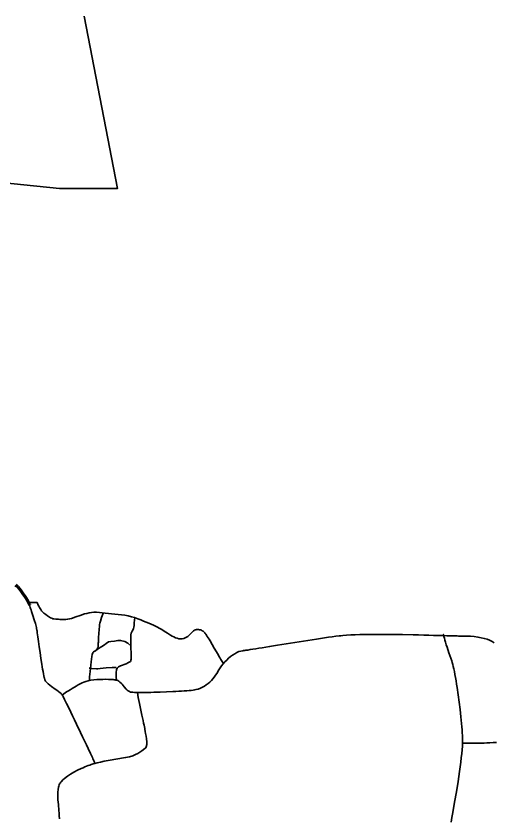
# Model space of a CAD drawing. Header units: inches. Extents: x 23 to 178, y 8 to 179.
# Drawn here: x 108.54 to 128.08, y 124.79 to 157.6 of the extents above; entities that cross this region are included whole.
import ezdxf

# ---------------------------------------------------------------- set-up
doc = ezdxf.new("R2010")
doc.units = ezdxf.units.IN
doc.header["$MEASUREMENT"] = 0
doc.layers.add('Routes 3', color=7, linetype='Continuous')
doc.layers.add('Routes 4', color=7, linetype='Continuous')

msp = doc.modelspace()

# ---------------------------------------------------------------- linework, layer by layer
at = {"layer": 'Routes 3', "color": 7, "lineweight": 70, "true_color": 0xffffff}
msp.add_lwpolyline([(108.52, 134.329), (108.549, 134.306), (108.609, 134.251), (108.668, 134.185), (108.727, 134.112), (108.784, 134.034), (108.839, 133.954), (108.891, 133.874), (108.939, 133.796), (108.981, 133.723), (109.018, 133.659), (109.034, 133.63), (109.049, 133.604), (109.061, 133.581), (109.071, 133.561), (109.08, 133.546), (109.086, 133.534), (109.089, 133.527), (109.09, 133.524)], dxfattribs=at)
at = {"layer": 'Routes 4', "color": 7, "lineweight": 35, "true_color": 0xffffff}
for points in [[(103.016, 151.296), (110.313, 150.542), (112.261, 150.542), (112.684, 150.542), (111.329, 157.598)], [(110.317, 124.754), (110.31, 124.877), (110.303, 124.992), (110.296, 125.095), (110.293, 125.142), (110.289, 125.185), (110.282, 125.261), (110.273, 125.345), (110.263, 125.438), (110.255, 125.537), (110.249, 125.64), (110.247, 125.746), (110.25, 125.851), (110.26, 125.954), (110.278, 126.051), (110.291, 126.097), (110.306, 126.141), (110.324, 126.182), (110.344, 126.221), (110.368, 126.257), (110.396, 126.289), (110.456, 126.346), (110.516, 126.4), (110.64, 126.497), (110.769, 126.585), (110.904, 126.666), (111.048, 126.741), (111.203, 126.814), (111.281, 126.849), (111.357, 126.88), (111.428, 126.908), (111.495, 126.934), (111.556, 126.956), (111.611, 126.975), (111.659, 126.991), (111.698, 127.004), (111.729, 127.014), (111.75, 127.02), (111.761, 127.024), (111.762, 127.025), (111.76, 127.033), (111.754, 127.048), (111.746, 127.069), (111.734, 127.097), (111.72, 127.13), (111.703, 127.168), (111.683, 127.212), (111.662, 127.261), (111.637, 127.314), (111.611, 127.371), (111.583, 127.433), (111.553, 127.498), (111.521, 127.567), (111.488, 127.638), (111.417, 127.79), (111.341, 127.95), (111.263, 128.118), (111.181, 128.289), (111.017, 128.635), (110.935, 128.805), (110.856, 128.97), (110.779, 129.127), (110.708, 129.275), (110.674, 129.344), (110.641, 129.41), (110.61, 129.473), (110.581, 129.531), (110.554, 129.586), (110.529, 129.635), (110.506, 129.68), (110.485, 129.72), (110.467, 129.755), (110.452, 129.784), (110.439, 129.806), (110.429, 129.823), (110.413, 129.845), (110.393, 129.868), (110.37, 129.891), (110.344, 129.915), (110.283, 129.964), (110.214, 130.014), (110.14, 130.066), (109.989, 130.173), (109.917, 130.227), (109.852, 130.282), (109.796, 130.336), (109.772, 130.363), (109.752, 130.39), (109.736, 130.417), (109.723, 130.446), (109.717, 130.466), (109.71, 130.489), (109.703, 130.515), (109.696, 130.544), (109.68, 130.612), (109.664, 130.691), (109.648, 130.78), (109.63, 130.877), (109.613, 130.981), (109.595, 131.09), (109.559, 131.321), (109.524, 131.558), (109.49, 131.791), (109.475, 131.903), (109.46, 132.01), (109.446, 132.11), (109.433, 132.203), (109.421, 132.287), (109.411, 132.361), (109.403, 132.423), (109.399, 132.449), (109.396, 132.472), (109.383, 132.544), (109.373, 132.587), (109.361, 132.634), (109.347, 132.687), (109.332, 132.742), (109.296, 132.863), (109.214, 133.118), (109.173, 133.242), (109.154, 133.301), (109.135, 133.356), (109.117, 133.408), (109.101, 133.455), (109.087, 133.496), (109.074, 133.532), (109.064, 133.561), (109.057, 133.583), (109.052, 133.596), (109.05, 133.601), (109.052, 133.601), (109.058, 133.601), (109.078, 133.601), (109.11, 133.601), (109.149, 133.601), (109.239, 133.601), (109.284, 133.601), (109.327, 133.601), (109.363, 133.601), (109.391, 133.601), (109.401, 133.601), (109.407, 133.601), (109.411, 133.6), (109.412, 133.596), (109.415, 133.589), (109.423, 133.567), (109.436, 133.535), (109.453, 133.497), (109.473, 133.454), (109.496, 133.408), (109.55, 133.315), (109.581, 133.272), (109.613, 133.234), (109.646, 133.203), (109.68, 133.177), (109.753, 133.12), (109.831, 133.06), (109.914, 133.004), (109.956, 132.98), (109.999, 132.96), (110.042, 132.944), (110.086, 132.935), (110.174, 132.93), (110.222, 132.926), (110.273, 132.921), (110.327, 132.915), (110.385, 132.911), (110.446, 132.908), (110.51, 132.908), (110.579, 132.911), (110.652, 132.92), (110.73, 132.934), (110.812, 132.955), (110.985, 133.014), (111.16, 133.078), (111.338, 133.137), (111.431, 133.162), (111.526, 133.182), (111.625, 133.197), (111.728, 133.206), (111.836, 133.206), (111.948, 133.198), (112.066, 133.184), (112.19, 133.172), (112.317, 133.161), (112.448, 133.149), (112.717, 133.122), (112.853, 133.105), (112.989, 133.084), (113.125, 133.058), (113.258, 133.026), (113.389, 132.988), (113.516, 132.942), (113.638, 132.894), (113.753, 132.848), (113.862, 132.804), (113.965, 132.761), (114.062, 132.718), (114.154, 132.677), (114.24, 132.636), (114.321, 132.596), (114.398, 132.557), (114.469, 132.518), (114.536, 132.479), (114.6, 132.44), (114.729, 132.355), (114.86, 132.271), (114.926, 132.232), (114.993, 132.196), (115.06, 132.166), (115.128, 132.142), (115.195, 132.126), (115.263, 132.119), (115.331, 132.122), (115.396, 132.135), (115.457, 132.158), (115.512, 132.187), (115.562, 132.221), (115.609, 132.258), (115.651, 132.298), (115.691, 132.338), (115.727, 132.377), (115.761, 132.412), (115.793, 132.443), (115.824, 132.467), (115.853, 132.484), (115.885, 132.495), (115.92, 132.501), (115.958, 132.502), (115.997, 132.5), (116.037, 132.493), (116.077, 132.482), (116.116, 132.468), (116.154, 132.45), (116.189, 132.429), (116.222, 132.405), (116.25, 132.378), (116.262, 132.363), (116.279, 132.34), (116.301, 132.308), (116.328, 132.266), (116.359, 132.217), (116.393, 132.162), (116.431, 132.1), (116.471, 132.034), (116.556, 131.891), (116.645, 131.741), (116.732, 131.592), (116.774, 131.521), (116.814, 131.452), (116.851, 131.388), (116.885, 131.33), (116.916, 131.277), (116.942, 131.232), (116.963, 131.195), (116.979, 131.168), (116.985, 131.158), (116.989, 131.15), (116.992, 131.146), (116.993, 131.144)], [(111.536, 130.413), (111.537, 130.418), (111.538, 130.432), (111.542, 130.485), (111.549, 130.565), (111.558, 130.668), (111.569, 130.785), (111.582, 130.913), (111.61, 131.173), (111.626, 131.294), (111.642, 131.399), (111.658, 131.485), (111.674, 131.543), (111.682, 131.561), (111.69, 131.57), (111.705, 131.584), (111.735, 131.604), (111.791, 131.633), (111.816, 131.651), (111.841, 131.677), (111.863, 131.716), (111.879, 131.751), (111.892, 131.803), (111.894, 131.836), (111.896, 131.881), (111.902, 131.947), (111.906, 131.99), (111.91, 132.045), (111.918, 132.18), (111.927, 132.336), (111.937, 132.496), (111.95, 132.643), (111.958, 132.706), (111.966, 132.76), (111.976, 132.803), (111.988, 132.837), (112.038, 132.989), (112.063, 133.062), (112.085, 133.123), (112.103, 133.165), (112.113, 133.18)], [(112.646, 130.429), (112.646, 130.437), (112.644, 130.458), (112.64, 130.53), (112.641, 130.742), (112.654, 130.846), (112.679, 130.926), (112.726, 130.973), (112.813, 131.016), (113.041, 131.102), (113.144, 131.146), (113.216, 131.191), (113.235, 131.215), (113.24, 131.241), (113.241, 131.287), (113.242, 131.355), (113.242, 131.439), (113.241, 131.536), (113.239, 131.752), (113.237, 131.971), (113.236, 132.16), (113.237, 132.234), (113.238, 132.287), (113.246, 132.35), (113.283, 132.438), (113.328, 132.508), (113.345, 132.547), (113.356, 132.596), (113.365, 132.666), (113.374, 132.75), (113.389, 132.911), (113.393, 132.965), (113.395, 132.985)], [(110.426, 129.827), (110.429, 129.829), (110.435, 129.833), (110.446, 129.84), (110.46, 129.849), (110.478, 129.861), (110.499, 129.874), (110.55, 129.907), (110.611, 129.946), (110.681, 129.99), (110.757, 130.038), (110.838, 130.087), (111.005, 130.187), (111.087, 130.235), (111.167, 130.279), (111.24, 130.319), (111.311, 130.352), (111.351, 130.367), (111.395, 130.381), (111.492, 130.405), (111.601, 130.424), (111.717, 130.44), (111.838, 130.451), (111.962, 130.459), (112.085, 130.463), (112.204, 130.464), (112.318, 130.462), (112.421, 130.457), (112.513, 130.45), (112.554, 130.446), (112.59, 130.44), (112.622, 130.435), (112.649, 130.429), (112.698, 130.41), (112.745, 130.383), (112.791, 130.347), (112.835, 130.306), (112.878, 130.26), (112.963, 130.162), (113.046, 130.068), (113.088, 130.027), (113.131, 129.991), (113.174, 129.963), (113.219, 129.945), (113.242, 129.94), (113.257, 129.938), (113.275, 129.936), (113.321, 129.933), (113.38, 129.93), (113.45, 129.929), (113.531, 129.928), (113.622, 129.927), (113.721, 129.927), (113.827, 129.928), (113.94, 129.93), (114.058, 129.931), (114.181, 129.934), (114.435, 129.941), (114.694, 129.949), (114.95, 129.96), (115.074, 129.966), (115.195, 129.973), (115.31, 129.98), (115.42, 129.988), (115.522, 129.995), (115.616, 130.004), (115.701, 130.013), (115.777, 130.022), (115.841, 130.031), (115.893, 130.041), (115.987, 130.066), (116.076, 130.098), (116.161, 130.137), (116.242, 130.183), (116.319, 130.234), (116.392, 130.291), (116.46, 130.352), (116.525, 130.417), (116.585, 130.485), (116.642, 130.556), (116.695, 130.628), (116.744, 130.703), (116.833, 130.854), (116.884, 130.933), (116.942, 131.013), (117.007, 131.094), (117.077, 131.174), (117.152, 131.251), (117.231, 131.325), (117.313, 131.394), (117.396, 131.457), (117.481, 131.513), (117.566, 131.559), (117.651, 131.596), (117.734, 131.622), (117.815, 131.635), (117.84, 131.638), (117.868, 131.642), (117.9, 131.646), (117.936, 131.651), (117.975, 131.657), (118.018, 131.663), (118.113, 131.678), (118.22, 131.695), (118.339, 131.714), (118.468, 131.735), (118.606, 131.757), (118.753, 131.781), (118.907, 131.806), (119.067, 131.833), (119.233, 131.86), (119.404, 131.888), (119.579, 131.916), (119.935, 131.974), (120.294, 132.031), (120.649, 132.086), (120.822, 132.113), (120.991, 132.138), (121.156, 132.162), (121.314, 132.185), (121.466, 132.206), (121.61, 132.225), (121.747, 132.242), (121.818, 132.249), (121.893, 132.256), (122.053, 132.269), (122.225, 132.279), (122.407, 132.287), (122.6, 132.293), (122.8, 132.298), (123.008, 132.301), (123.221, 132.302), (123.44, 132.302), (123.885, 132.299), (124.335, 132.293), (124.779, 132.283), (124.996, 132.278), (125.208, 132.272), (125.413, 132.267), (125.611, 132.261), (125.8, 132.256), (125.979, 132.251), (126.147, 132.246), (126.303, 132.243), (126.375, 132.241), (126.445, 132.239), (126.51, 132.238), (126.572, 132.237), (126.629, 132.236), (126.682, 132.236), (126.777, 132.236), (126.954, 132.232), (127.119, 132.223), (127.274, 132.209), (127.419, 132.19), (127.554, 132.166), (127.679, 132.136), (127.794, 132.101), (127.9, 132.059), (127.998, 132.013), (128.086, 131.96)], [(126.325, 124.617), (126.361, 124.815), (126.397, 125.019), (126.47, 125.438), (126.541, 125.864), (126.608, 126.286), (126.639, 126.492), (126.669, 126.694), (126.696, 126.889), (126.72, 127.076), (126.742, 127.255), (126.76, 127.424), (126.775, 127.581), (126.786, 127.725), (126.793, 127.855), (126.796, 127.97), (126.79, 128.168), (126.783, 128.277), (126.775, 128.395), (126.764, 128.52), (126.753, 128.652), (126.739, 128.789), (126.725, 128.932), (126.692, 129.227), (126.654, 129.529), (126.614, 129.831), (126.571, 130.125), (126.549, 130.267), (126.527, 130.405), (126.504, 130.536), (126.482, 130.661), (126.459, 130.778), (126.437, 130.887), (126.415, 130.986), (126.393, 131.074), (126.372, 131.151), (126.352, 131.216), (126.312, 131.325), (126.234, 131.55), (126.162, 131.774), (126.129, 131.879), (126.099, 131.978), (126.072, 132.068), (126.049, 132.147), (126.031, 132.212), (126.023, 132.238), (126.017, 132.261), (126.012, 132.279), (126.008, 132.292), (126.006, 132.3), (126.005, 132.303)], [(113.238, 131.828), (113.107, 131.941), (112.992, 132.011), (112.816, 132.057), (112.709, 132.049), (112.561, 132.031), (112.418, 132.009), (112.327, 131.991), (112.228, 131.927), (112.154, 131.874), (112.044, 131.812), (111.865, 131.697), (111.804, 131.647), (111.78, 131.627)], [(112.638, 130.942), (112.567, 130.948), (112.467, 130.946), (112.223, 130.928), (111.983, 130.904), (111.889, 130.896), (111.825, 130.893), (111.635, 130.907), (111.564, 130.916), (111.536, 130.921)], [(113.502, 129.928), (113.54, 129.715), (113.587, 129.478), (113.689, 128.993), (113.737, 128.774), (113.758, 128.677), (113.776, 128.591), (113.792, 128.517), (113.803, 128.457), (113.81, 128.414), (113.813, 128.388), (113.815, 128.367), (113.82, 128.336), (113.837, 128.252), (113.858, 128.145), (113.876, 128.026), (113.887, 127.905), (113.884, 127.793), (113.862, 127.7), (113.841, 127.664), (113.813, 127.636), (113.681, 127.537), (113.523, 127.433), (113.425, 127.383), (113.311, 127.336), (113.178, 127.295), (113.021, 127.259), (112.307, 127.138), (112.141, 127.109), (111.991, 127.08), (111.863, 127.052), (111.762, 127.024)], [(128.184, 127.885), (128.039, 127.877), (127.904, 127.869), (127.781, 127.863), (127.673, 127.858), (127.582, 127.854), (127.543, 127.853), (127.509, 127.852), (127.457, 127.852), (127.409, 127.852), (127.223, 127.852), (127.136, 127.852), (127.056, 127.852), (126.982, 127.852), (126.919, 127.852), (126.866, 127.852), (126.827, 127.852), (126.802, 127.852), (126.793, 127.852)]]:
    msp.add_lwpolyline(points, dxfattribs=at)

doc.saveas('drawing.dxf')
